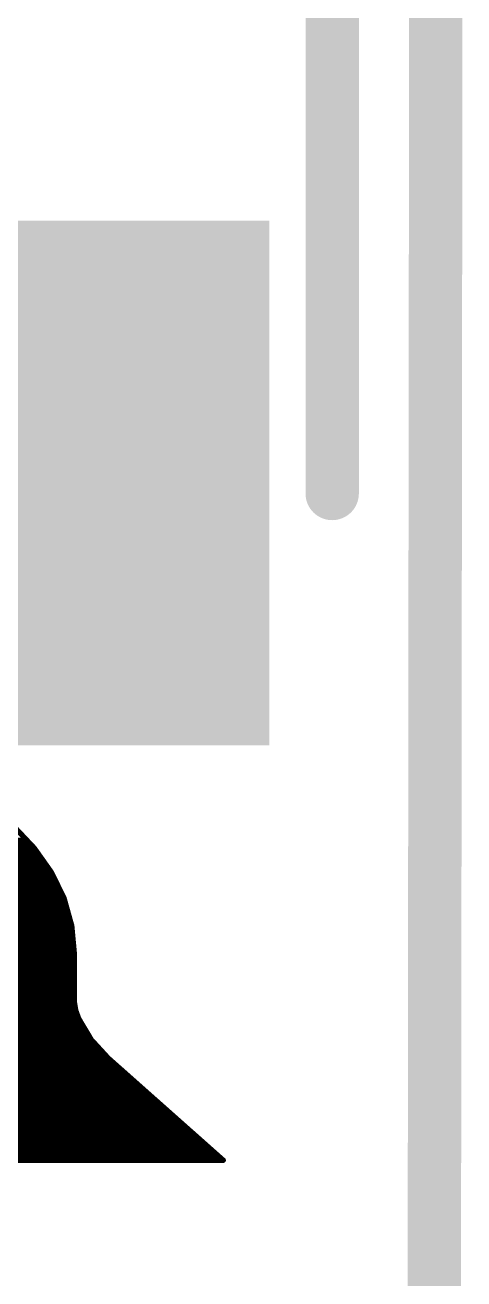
# Model space of a CAD drawing. Extents: x -3.8 to 12.8, y -11.4 to 17.9.
# Drawn here: x 10.74 to 12.83, y 5.66 to 11.63 of the extents above; entities that cross this region are included whole.
import ezdxf

# ---------------------------------------------------------------- set-up
doc = ezdxf.new("R2010")
doc.units = 0
for name, color, linetype in [('1', 12, 'CONTINUOUS'), ('16', 132, 'CONTINUOUS'), ('20', 53, 'CONTINUOUS'), ('21', 41, 'CONTINUOUS'), ('23', 53, 'CONTINUOUS')]:
    doc.layers.add(name, color=color, linetype=linetype)

# ---------------------------------------------------------------- blocks, each defined once
blk = doc.blocks.new('RECT')
blk.add_solid([(-0.5, -0.5), (0.5, -0.5), (-0.5, 0.5), (0.5, 0.5)])

msp = doc.modelspace()

# ---------------------------------------------------------------- linework, layer by layer
at = {"layer": '1', "const_width": 0.2032}
msp.add_lwpolyline([(12.7, 17.78), (12.7, 0)], dxfattribs=at)
at = {"layer": '16', "const_width": 0.2032}
msp.add_lwpolyline([(12.7, 17.78), (12.7, 0)], dxfattribs=at)
at = {"layer": '20', "const_width": 0.254}
msp.add_lwpolyline([(12.68, 0), (12.7, 17.78)], dxfattribs=at)
at = {"layer": '21'}
for points, const_width in [([(12.2, 16), (12.2, 9.4)], 0.254), ([(10.7819, 7.7104), (10.6847, 7.8136)], 0.0254), ([(9.476, 7.747), (10.7474, 7.747)], 0.0254), ([(9.5, 7.7216), (10.7714, 7.7216)], 0.0254), ([(9.5174, 7.6962), (10.7919, 7.6962)], 0.0254), ([(10.8636, 7.5947), (10.7819, 7.7104)], 0.0254), ([(9.5255, 7.6708), (10.8099, 7.6708)], 0.0254), ([(9.5283, 7.6454), (10.8278, 7.6454)], 0.0254), ([(9.5267, 7.5946), (10.8636, 7.5946)], 0.0254), ([(9.531, 7.62), (10.8457, 7.62)], 0.0254), ([(10.9236, 7.4717), (10.8636, 7.5947)], 0.0254), ([(9.4984, 7.5184), (10.9008, 7.5184)], 0.0254), ([(9.5114, 7.5438), (10.8884, 7.5438)], 0.0254), ([(9.522, 7.5692), (10.876, 7.5692)], 0.0254), ([(9.4633, 7.4676), (10.9247, 7.4676)], 0.0254), ([(9.4816, 7.493), (10.9132, 7.493)], 0.0254), ([(10.9604, 7.3398), (10.9236, 7.4717)], 0.0254), ([(9.4263, 7.4168), (10.9389, 7.4168)], 0.0254), ([(9.445, 7.4422), (10.9318, 7.4422)], 0.0254), ([(9.3495, 7.3406), (10.9602, 7.3406)], 0.0254), ([(9.3792, 7.366), (10.9531, 7.366)], 0.0254), ([(9.4044, 7.3914), (10.946, 7.3914)], 0.0254), ([(10.9728, 7.2035), (10.9604, 7.3398)], 0.0254), ([(9.2502, 7.2898), (10.9649, 7.2898)], 0.0254), ([(9.3084, 7.3152), (10.9626, 7.3152)], 0.0254), ([(8.8805, 7.2644), (10.9673, 7.2644)], 0.0254), ([(8.8812, 7.239), (10.9696, 7.239)], 0.0254), ([(8.8831, 7.2136), (10.9719, 7.2136)], 0.0254), ([(8.885, 7.1882), (10.9728, 7.1882)], 0.0254), ([(8.8884, 7.1628), (10.9728, 7.1628)], 0.0254), ([(10.9728, 6.9749), (10.9728, 7.2035)], 0.0254), ([(10.0084, 7.1374), (10.9728, 7.1374)], 0.0254), ([(10.0496, 7.112), (10.9728, 7.112)], 0.0254), ([(10.078, 7.0866), (10.9728, 7.0866)], 0.0254), ([(10.0998, 7.0612), (10.9728, 7.0612)], 0.0254), ([(10.1151, 7.0358), (10.9728, 7.0358)], 0.0254), ([(10.1288, 7.0104), (10.9728, 7.0104)], 0.0254), ([(10.1395, 6.985), (10.9728, 6.985)], 0.0254), ([(10.1481, 6.9596), (10.9755, 6.9596)], 0.0254), ([(10.1558, 6.9342), (10.9803, 6.9342)], 0.0254), ([(10.9796, 6.9359), (10.9728, 6.9749)], 0.0254), ([(10.9931, 6.8987), (10.9796, 6.9359)], 0.0254), ([(10.1598, 6.9088), (10.9894, 6.9088)], 0.0254), ([(10.1639, 6.8834), (11.0022, 6.8834)], 0.0254), ([(10.1642, 6.858), (11.0173, 6.858)], 0.0254), ([(11.0533, 6.7975), (10.9931, 6.8987)], 0.0254), ([(10.1617, 6.8072), (11.0475, 6.8072)], 0.0254), ([(10.163, 6.8326), (11.0324, 6.8326)], 0.0254), ([(10.1476, 6.7564), (11.0909, 6.7564)], 0.0254), ([(10.1553, 6.7818), (11.0677, 6.7818)], 0.0254), ([(11.1328, 6.7107), (11.0533, 6.7975)], 0.0254), ([(10.1092, 6.6802), (11.1671, 6.6802)], 0.0254), ([(10.1245, 6.7056), (11.1385, 6.7056)], 0.0254), ([(10.1398, 6.731), (11.1142, 6.731)], 0.0254), ([(11.6815, 6.2231), (11.1328, 6.7107)], 0.0254), ([(10.0574, 6.6294), (11.2243, 6.6294)], 0.0254), ([(10.0882, 6.6548), (11.1957, 6.6548)], 0.0254), ([(9.7754, 6.5786), (11.2815, 6.5786)], 0.0254), ([(9.9883, 6.604), (11.2529, 6.604)], 0.0254), ([(9.7774, 6.5532), (11.31, 6.5532)], 0.0254), ([(9.7803, 6.5278), (11.3386, 6.5278)], 0.0254), ([(9.787, 6.5024), (11.3672, 6.5024)], 0.0254), ([(9.7937, 6.477), (11.3958, 6.477)], 0.0254), ([(9.8031, 6.4516), (11.4244, 6.4516)], 0.0254), ([(9.8156, 6.4262), (11.453, 6.4262)], 0.0254), ([(9.8282, 6.4008), (11.4815, 6.4008)], 0.0254), ([(9.8472, 6.3754), (11.5101, 6.3754)], 0.0254), ([(9.867, 6.35), (11.5387, 6.35)], 0.0254), ([(9.8933, 6.3246), (11.5673, 6.3246)], 0.0254), ([(9.923, 6.2992), (11.5959, 6.2992)], 0.0254), ([(9.9661, 6.2738), (11.6245, 6.2738)], 0.0254), ([(10.021, 6.2484), (11.653, 6.2484)], 0.0254), ([(10.1651, 6.2231), (11.6815, 6.2231)], 0.0254)]:
    msp.add_lwpolyline(points, dxfattribs=dict(at, const_width=const_width))
for points, const_width in [([(12.1365, 9.4, 1), (12.2635, 9.4)], 0.127), ([(10.7474, 7.7407, 1), (10.7474, 7.7534)], 0.0127), ([(10.7714, 7.7153, 1), (10.7714, 7.728)], 0.0127), ([(10.7871, 7.7141, 1), (10.7767, 7.7068)], 0.0127), ([(10.7773, 7.7061, 1), (10.7865, 7.7148)], 0.0127), ([(10.7919, 7.6898, 1), (10.7919, 7.7026)], 0.0127), ([(10.8099, 7.6645, 1), (10.8099, 7.6772)], 0.0127), ([(10.8278, 7.6391, 1), (10.8278, 7.6518)], 0.0127), ([(10.8457, 7.6136, 1), (10.8457, 7.6264)], 0.0127), ([(10.8693, 7.5975, 1), (10.8579, 7.5919)], 0.0127), ([(10.8584, 7.591, 1), (10.8688, 7.5984)], 0.0127), ([(10.8636, 7.5883, 1), (10.8636, 7.601)], 0.0127), ([(10.876, 7.5629, 1), (10.876, 7.5756)], 0.0127), ([(10.8884, 7.5374, 1), (10.8884, 7.5502)], 0.0127), ([(10.9008, 7.5121, 1), (10.9008, 7.5248)], 0.0127), ([(10.9132, 7.4867, 1), (10.9132, 7.4994)], 0.0127), ([(10.9297, 7.4734, 1), (10.9175, 7.47)], 0.0127), ([(10.9179, 7.4689, 1), (10.9293, 7.4744)], 0.0127), ([(10.9247, 7.4612, 1), (10.9247, 7.474)], 0.0127), ([(10.9318, 7.4359, 1), (10.9318, 7.4486)], 0.0127), ([(10.9389, 7.4104, 1), (10.9389, 7.4232)], 0.0127), ([(10.946, 7.385, 1), (10.946, 7.3978)], 0.0127), ([(10.9531, 7.3597, 1), (10.9531, 7.3724)], 0.0127), ([(10.9667, 7.3404, 1), (10.9541, 7.3392)], 0.0127), ([(10.9602, 7.3342, 1), (10.9602, 7.347)], 0.0127), ([(10.9543, 7.3381, 1), (10.9665, 7.3415)], 0.0127), ([(10.9626, 7.3088, 1), (10.9626, 7.3216)], 0.0127), ([(10.9649, 7.2835, 1), (10.9649, 7.2962)], 0.0127), ([(10.9673, 7.258, 1), (10.9673, 7.2708)], 0.0127), ([(10.9696, 7.2327, 1), (10.9696, 7.2454)], 0.0127), ([(10.9792, 7.2035, 1), (10.9665, 7.2035)], 0.0127), ([(10.9665, 7.2029, 1), (10.9791, 7.2041)], 0.0127), ([(10.9719, 7.2073, 1), (10.9719, 7.22)], 0.0127), ([(10.9728, 7.1818, 1), (10.9728, 7.1946)], 0.0127), ([(10.9728, 7.1565, 1), (10.9728, 7.1692)], 0.0127), ([(10.9728, 7.1311, 1), (10.9728, 7.1438)], 0.0127), ([(10.9728, 7.1056, 1), (10.9728, 7.1184)], 0.0127), ([(10.9728, 7.0803, 1), (10.9728, 7.093)], 0.0127), ([(10.9728, 7.0549, 1), (10.9728, 7.0676)], 0.0127), ([(10.9728, 7.0294, 1), (10.9728, 7.0422)], 0.0127), ([(10.9728, 7.0041, 1), (10.9728, 7.0168)], 0.0127), ([(10.9728, 6.9787, 1), (10.9728, 6.9914)], 0.0127), ([(10.9791, 6.976, 1), (10.9665, 6.9738)], 0.0127), ([(10.9665, 6.9749, 1), (10.9792, 6.9749)], 0.0127), ([(10.9856, 6.9381, 1), (10.9737, 6.9338)], 0.0127), ([(10.9734, 6.9348, 1), (10.9859, 6.937)], 0.0127), ([(10.9755, 6.9532, 1), (10.9755, 6.966)], 0.0127), ([(10.9803, 6.9279, 1), (10.9803, 6.9406)], 0.0127), ([(10.9986, 6.9019, 1), (10.9876, 6.8955)], 0.0127), ([(10.9871, 6.8965, 1), (10.9991, 6.9009)], 0.0127), ([(10.9894, 6.9024, 1), (10.9894, 6.9152)], 0.0127), ([(11.0022, 6.877, 1), (11.0022, 6.8898)], 0.0127), ([(11.0173, 6.8517, 1), (11.0173, 6.8644)], 0.0127), ([(11.0324, 6.8262, 1), (11.0324, 6.839)], 0.0127), ([(11.0475, 6.8008, 1), (11.0475, 6.8136)], 0.0127), ([(11.0579, 6.8018, 1), (11.0486, 6.7932)], 0.0127), ([(11.0478, 6.7943, 1), (11.0587, 6.8007)], 0.0127), ([(11.0677, 6.7755, 1), (11.0677, 6.7882)], 0.0127), ([(11.0909, 6.75, 1), (11.0909, 6.7628)], 0.0127), ([(11.1142, 6.7247, 1), (11.1142, 6.7374)], 0.0127), ([(11.137, 6.7154, 1), (11.1286, 6.706)], 0.0127), ([(11.1281, 6.7064, 1), (11.1375, 6.715)], 0.0127), ([(11.1385, 6.6993, 1), (11.1385, 6.712)], 0.0127), ([(11.1671, 6.6738, 1), (11.1671, 6.6866)], 0.0127), ([(11.1957, 6.6485, 1), (11.1957, 6.6612)], 0.0127), ([(11.2243, 6.6231, 1), (11.2243, 6.6358)], 0.0127), ([(11.2529, 6.5976, 1), (11.2529, 6.6104)], 0.0127), ([(11.2815, 6.5723, 1), (11.2815, 6.585)], 0.0127), ([(11.31, 6.5469, 1), (11.31, 6.5596)], 0.0127), ([(11.3386, 6.5214, 1), (11.3386, 6.5342)], 0.0127), ([(11.3672, 6.4961, 1), (11.3672, 6.5088)], 0.0127), ([(11.3958, 6.4707, 1), (11.3958, 6.4834)], 0.0127), ([(11.4244, 6.4452, 1), (11.4244, 6.458)], 0.0127), ([(11.453, 6.4199, 1), (11.453, 6.4326)], 0.0127), ([(11.4815, 6.3944, 1), (11.4815, 6.4072)], 0.0127), ([(11.5101, 6.369, 1), (11.5101, 6.3818)], 0.0127), ([(11.5387, 6.3437, 1), (11.5387, 6.3564)], 0.0127), ([(11.5673, 6.3182, 1), (11.5673, 6.331)], 0.0127), ([(11.5959, 6.2928, 1), (11.5959, 6.3056)], 0.0127), ([(11.6245, 6.2675, 1), (11.6245, 6.2802)], 0.0127), ([(11.653, 6.242, 1), (11.653, 6.2548)], 0.0127), ([(11.6773, 6.2184, 1), (11.6857, 6.2278)], 0.0127), ([(11.6815, 6.2168, 1), (11.6815, 6.2295)], 0.0127)]:
    msp.add_lwpolyline(points, format="xyb", dxfattribs=dict(at, const_width=const_width))
at = {"layer": '23'}
msp.add_point((11.684, 6.223), dxfattribs=at)

# ---------------------------------------------------------------- block references
at = {"layer": '1', "xscale": 1.2, "yscale": 2.5}
msp.add_blockref('RECT', (11.3, 9.45), dxfattribs=at)

doc.saveas('drawing.dxf')
